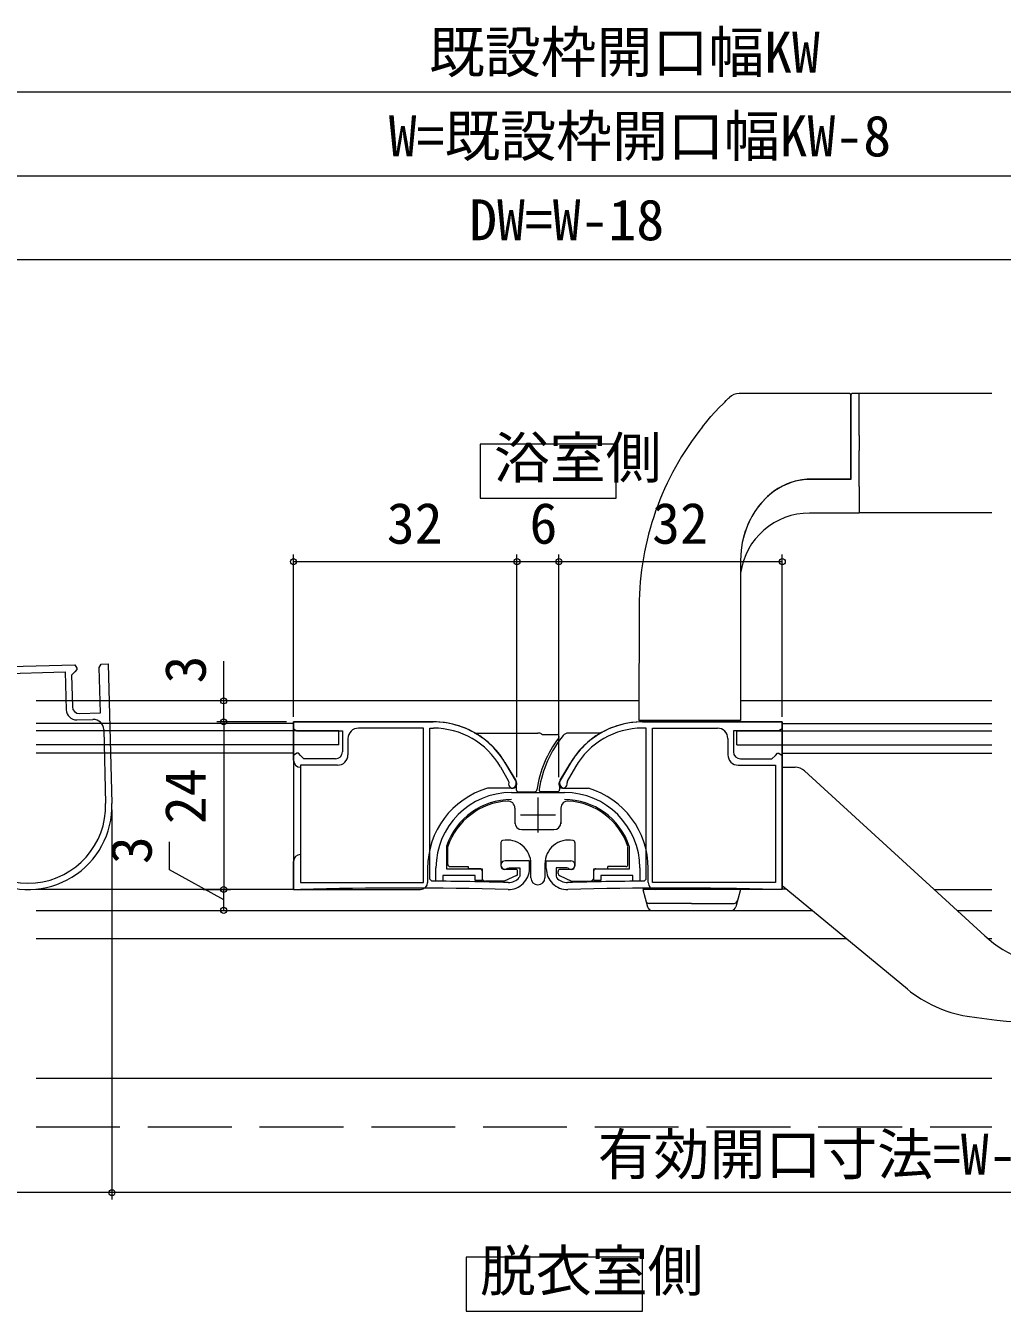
# Model space of a CAD drawing. Units: millimetres, scale not verified. Extents: x -1682 to -692, y -1188 to 424.
# Drawn here: x -1094.7 to -954.9, y -1067.1 to -883 of the extents above; entities that cross this region are included whole.
import ezdxf
from ezdxf.enums import TextEntityAlignment as Align

# ---------------------------------------------------------------- set-up
doc = ezdxf.new("R2010")
doc.units = ezdxf.units.MM
doc.header["$LTSCALE"] = 4
doc.linetypes.add('DASHED3', pattern=[4, 3, -1])
for name, color, linetype, lineweight in [('0-1_USER1', 3, 'Continuous', 9), ('0-3_YKK_11', 7, 'Continuous', 9), ('0-4_YKK_11E', 4, 'Continuous', 9), ('0-5_YKK_12', 2, 'Continuous', 9), ('0-6_YKK_13', 4, 'Continuous', 9), ('0-7_YKK_D', 6, 'Continuous', 9), ('0-8_YSS_K', 3, 'Continuous', 9)]:
    doc.layers.add(name, color=color, linetype=linetype, lineweight=lineweight)
doc.styles.add('ＭＳ ゴシック', font='')
doc.styles.get('ＭＳ ゴシック').set_extended_font_data('MS Gothic')

msp = doc.modelspace()

# ---------------------------------------------------------------- linework, layer by layer
at = {"layer": '0-1_USER1'}
for p, q in [((-1010.158, -942.958), (-1029.628, -942.958)), ((-1029.628, -942.958), (-1029.628, -950.693)), ((-1010.158, -950.693), (-1010.158, -942.958)), ((-1029.628, -950.693), (-1010.158, -950.693)), ((-1006.416, -1059.385), (-1031.628, -1059.385)), ((-1031.628, -1059.385), (-1031.628, -1067.12)), ((-1006.416, -1067.12), (-1006.416, -1059.385)), ((-1031.628, -1067.12), (-1006.416, -1067.12))]:
    msp.add_line(p, q, dxfattribs=at)
at = {"layer": '0-3_YKK_11'}
for p, q in [((-1056.371, -982.72), (-1056.371, -983.72)), ((-1036.345, -982.72), (-1056.371, -982.72)), ((-1006.397, -982.72), (-986.371, -982.72)), ((-986.371, -982.72), (-986.371, -983.72)), ((-1056.371, -983.72), (-1055.871, -984.02)), ((-1055.871, -984.02), (-1049.371, -984.02)), ((-1049.371, -984.02), (-1049.371, -987.02)), ((-1037.771, -983.62), (-1047.071, -983.62)), ((-1037.771, -1005.72), (-1037.771, -983.62)), ((-1037.771, -1005.72), (-1037.771, -983.62)), ((-1036.871, -983.62), (-1036.345, -983.62)), ((-1036.871, -1005.234), (-1036.871, -983.62)), ((-1005.871, -983.62), (-1006.397, -983.62)), ((-1005.871, -1005.234), (-1005.871, -983.62)), ((-1004.971, -983.62), (-995.671, -983.62)), ((-1004.971, -1005.72), (-1004.971, -983.62)), ((-1004.971, -1005.72), (-1004.971, -983.62)), ((-993.371, -984.02), (-993.371, -987.02)), ((-986.871, -984.02), (-993.371, -984.02)), ((-986.371, -983.72), (-986.871, -984.02)), ((-1048.571, -985.12), (-1048.571, -987.42)), ((-994.171, -985.12), (-994.171, -987.42)), ((-1055.871, -987.22), (-1056.371, -987.52)), ((-1056.371, -987.52), (-1056.371, -1006.72)), ((-1055.671, -987.22), (-1055.871, -987.22)), ((-1055.371, -987.52), (-1055.671, -987.22)), ((-1054.871, -988.02), (-1055.371, -987.52)), ((-1050.371, -988.02), (-1054.871, -988.02)), ((-992.371, -988.02), (-987.871, -988.02)), ((-987.871, -988.02), (-987.371, -987.52)), ((-987.371, -987.52), (-987.071, -987.22)), ((-987.071, -987.22), (-986.871, -987.22)), ((-986.871, -987.22), (-986.371, -987.52)), ((-986.371, -987.52), (-986.371, -1006.72)), ((-1055.371, -988.92), (-1055.371, -1005.72)), ((-1050.071, -988.92), (-1055.371, -988.92)), ((-1026.732, -989.17), (-1025.566, -991.189)), ((-1024.451, -991.32), (-1025.952, -988.72)), ((-1018.291, -991.32), (-1016.79, -988.72)), ((-1016.01, -989.17), (-1017.176, -991.189)), ((-992.671, -988.92), (-987.371, -988.92)), ((-987.371, -988.92), (-987.371, -1005.72)), ((-1025.566, -991.189), (-1025.541, -991.433)), ((-1017.176, -991.189), (-1017.201, -991.433)), ((-1025.171, -992.842), (-1017.571, -992.842)), ((-1021.371, -993.542), (-1021.371, -998.542)), ((-1023.871, -996.042), (-1018.871, -996.042)), ((-1034.455, -1000.504), (-1034.471, -1000.6)), ((-1034.471, -1000.6), (-1034.471, -1003.742)), ((-1008.271, -1000.6), (-1008.287, -1000.504)), ((-1008.271, -1003.742), (-1008.271, -1000.6)), ((-1022.571, -1002.62), (-1026.071, -1002.62)), ((-1022.571, -1003.72), (-1022.571, -1002.62)), ((-1020.171, -1002.62), (-1016.671, -1002.62)), ((-1020.171, -1003.72), (-1020.171, -1002.62)), ((-1035.971, -1005.542), (-1035.971, -1003.642)), ((-1034.971, -1004.742), (-1034.971, -1005.542)), ((-1030.371, -1004.742), (-1034.971, -1004.742)), ((-1034.471, -1003.742), (-1029.371, -1003.742)), ((-1030.371, -1005.442), (-1030.371, -1004.742)), ((-1029.371, -1003.742), (-1029.371, -1005.442)), ((-1025.694, -1003.687), (-1025.505, -1003.62)), ((-1025.505, -1003.62), (-1023.971, -1003.62)), ((-1023.971, -1004.816), (-1024.042, -1005.009)), ((-1023.971, -1003.62), (-1023.971, -1004.816)), ((-1018.771, -1003.62), (-1018.771, -1004.816)), ((-1017.237, -1003.62), (-1018.771, -1003.62)), ((-1018.771, -1004.816), (-1018.7, -1005.009)), ((-1017.048, -1003.687), (-1017.237, -1003.62)), ((-1013.371, -1003.742), (-1008.271, -1003.742)), ((-1013.371, -1005.442), (-1013.371, -1003.742)), ((-1012.371, -1004.742), (-1012.371, -1005.442)), ((-1007.771, -1004.742), (-1012.371, -1004.742)), ((-1007.771, -1005.542), (-1007.771, -1004.742)), ((-1006.771, -1003.642), (-1006.771, -1005.542)), ((-1056.371, -1006.72), (-1055.375, -1006.72)), ((-1055.375, -1006.72), (-1055.367, -1006.72)), ((-1055.371, -1005.72), (-1037.771, -1005.72)), ((-1036.573, -1005.534), (-1036.871, -1005.234)), ((-1034.971, -1005.542), (-1035.971, -1005.542)), ((-1029.371, -1005.442), (-1030.371, -1005.442)), ((-1012.371, -1005.442), (-1013.371, -1005.442)), ((-1006.771, -1005.542), (-1007.771, -1005.542)), ((-1006.169, -1005.534), (-1005.871, -1005.234)), ((-987.371, -1005.72), (-1004.971, -1005.72)), ((-987.367, -1006.72), (-987.375, -1006.72)), ((-986.371, -1006.72), (-987.367, -1006.72))]:
    msp.add_line(p, q, dxfattribs=at)
for centre, radius, start, end in [((-1036.345, -994.72), 12, 29.99998, 90), ((-1006.397, -994.72), 12, 89.99998, 150), ((-1047.071, -985.12), 1.5, 90, 179.99998), ((-1036.345, -994.72), 11.1, 29.99998, 90), ((-1006.397, -994.72), 11.1, 89.99998, 150), ((-995.671, -985.12), 1.5, 0, 89.99998), ((-1050.371, -987.02), 1, 270, 359.99998), ((-1050.071, -987.42), 1.5, 270, 359.99998), ((-992.671, -987.42), 1.5, 180, 269.99998), ((-992.371, -987.02), 1, 180, 269.99998), ((-1024.971, -991.62), 0.6, 161.81033, 30), ((-1017.771, -991.62), 0.6, 149.99998, 18.18965), ((-1025.171, -1003.642), 10.8, 90, 179.99998), ((-1025.171, -1003.642), 9.8, 90, 161.32826), ((-1017.571, -1003.642), 10.8, 0, 89.99998), ((-1017.571, -1003.642), 9.8, 18.67172, 89.99998), ((-1026.071, -1003.22), 0.6, 90.00002, 308.94243), ((-1016.671, -1003.22), 0.6, 231.05756, 89.99997), ((-1025.571, -1003.72), 3, 268.46402, 359.99998), ((-1025.571, -1003.72), 2, 268.46399, 319.88083), ((-1017.171, -1003.72), 3, 180, 271.53596), ((-1017.171, -1003.72), 2, 220.11916, 271.536), ((-1040.491, -1560.145), 553.625, 88.46402, 91.5397), ((-1040.491, -1560.16), 554.64, 88.46404, 89.59523), ((-1002.251, -1560.16), 554.64, 90.40475, 91.53595), ((-1002.251, -1560.145), 553.625, 88.46028, 91.53596)]:
    msp.add_arc(centre, radius, start, end, dxfattribs=at)
at = {"layer": '0-4_YKK_11E', "color": 7}
for p, q in [((-1106.889, -975.041), (-1087.696, -974.539)), ((-1105.864, -976.015), (-1089.069, -975.575)), ((-1089.069, -975.575), (-1088.928, -980.973)), ((-1087.67, -975.538), (-1088.157, -976.051)), ((-1087.696, -974.539), (-1087.383, -975.031)), ((-1087.378, -975.23), (-1087.67, -975.538)), ((-1087.383, -975.031), (-1087.378, -975.23)), ((-1084.184, -974.947), (-1083.897, -974.439)), ((-1084.014, -981.445), (-1084.184, -974.947)), ((-1083.897, -974.439), (-1082.898, -974.413)), ((-1082.898, -974.413), (-1082.374, -994.406)), ((-1088.157, -976.051), (-1088.039, -980.55)), ((-1087.389, -982.433), (-1085.09, -982.373)), ((-1087.013, -981.523), (-1084.014, -981.445)), ((-1083.551, -983.833), (-1083.274, -994.43))]:
    msp.add_line(p, q, dxfattribs=at)
for centre, radius, start, end in [((-1087.429, -980.934), 1.5, 181.5, 271.49997), ((-1087.039, -980.523), 1, 181.5, 271.49997), ((-1085.051, -983.873), 1.5, 1.5, 91.49997), ((-1094.37, -994.72), 12, 181.49997, 1.5), ((-1094.37, -994.72), 11.1, 189.26704, 1.49998)]:
    msp.add_arc(centre, radius, start, end, dxfattribs=at)
at = {"layer": '0-5_YKK_12'}
for p, q in [((-956.371, -935.72), (-975.359, -935.72)), ((-975.359, -952.72), (-956.371, -952.72)), ((-1006.913, -979.724), (-1093.22, -979.724)), ((-956.371, -979.724), (-992.36, -979.724)), ((-1093.22, -982.92), (-1056.371, -982.92)), ((-1056.371, -983.02), (-1056.371, -1006.72)), ((-956.371, -983.02), (-986.371, -983.02)), ((-986.371, -983.02), (-986.371, -1006.72)), ((-1056.371, -987.22), (-1093.22, -987.22)), ((-986.371, -987.22), (-956.371, -987.22)), ((-1056.371, -1006.72), (-1093.22, -1006.72)), ((-986.371, -1006.62), (-985.886, -1006.62)), ((-964.637, -1006.72), (-956.371, -1006.72)), ((-1093.22, -1009.72), (-982.125, -1009.72)), ((-961.355, -1009.72), (-956.371, -1009.72)), ((-1093.22, -1013.72), (-977.273, -1013.72)), ((-956.968, -1013.72), (-956.371, -1013.72)), ((-1093.22, -1033.72), (-956.371, -1033.72))]:
    msp.add_line(p, q, dxfattribs=at)
at = {"layer": '0-6_YKK_13'}
for p, q in [((-976.759, -935.72), (-992.573, -935.72)), ((-976.559, -941.7), (-976.559, -935.92)), ((-976.559, -935.92), (-976.559, -941.72)), ((-976.559, -943.723), (-976.559, -941.7)), ((-975.359, -941.72), (-975.359, -943.86)), ((-976.618, -947.973), (-982.079, -947.973)), ((-975.359, -949.014), (-975.359, -952.82)), ((-975.359, -952.82), (-982.459, -952.82)), ((-991.551, -955.107), (-991.671, -955.425)), ((-992.099, -957.021), (-992.276, -958.118)), ((-991.835, -955.951), (-992.099, -957.021)), ((-991.671, -955.425), (-991.835, -955.951)), ((-992.276, -958.118), (-992.364, -959.616)), ((-992.364, -959.616), (-992.363, -960.016)), ((-992.364, -959.616), (-992.364, -959.616)), ((-992.363, -959.616), (-992.362, -967.221)), ((-992.363, -959.616), (-992.362, -967.222)), ((-992.363, -960.016), (-992.363, -961.616)), ((-992.363, -961.616), (-992.362, -967.214)), ((-1006.866, -966.169), (-1006.923, -982.52)), ((-992.362, -967.214), (-992.362, -968.016)), ((-992.362, -968.016), (-992.36, -982.52)), ((-1056.371, -982.72), (-1036.374, -982.72)), ((-1056.371, -988.218), (-1056.371, -982.72)), ((-992.36, -982.52), (-1006.923, -982.52)), ((-1005.059, -982.72), (-1006.37, -982.72)), ((-986.371, -982.72), (-1006.37, -982.72)), ((-1005.059, -982.72), (-1005.059, -982.52)), ((-1005.059, -982.72), (-1005.059, -982.52)), ((-986.371, -982.72), (-1005.059, -982.72)), ((-992.633, -982.72), (-992.631, -982.52)), ((-992.633, -982.72), (-992.631, -982.52)), ((-986.371, -1006.72), (-986.371, -982.72)), ((-1049.871, -984.02), (-1093.22, -984.02)), ((-1049.871, -986.02), (-1049.871, -984.02)), ((-1030.387, -984.32), (-1021.364, -984.32)), ((-1020.745, -984.527), (-1018.624, -984.527)), ((-1012.356, -984.32), (-1016.996, -984.32)), ((-992.871, -984.02), (-956.371, -984.02)), ((-992.871, -986.02), (-992.871, -984.02)), ((-1049.871, -986.02), (-1093.22, -986.02)), ((-992.871, -986.02), (-956.371, -986.02)), ((-1026.086, -988.544), (-1024.547, -991.105)), ((-1024.57, -991.088), (-1026.035, -988.611)), ((-1016.656, -988.544), (-1018.195, -991.105)), ((-1018.163, -991.088), (-1016.698, -988.611)), ((-986.371, -989.22), (-984.554, -989.22)), ((-986.371, -1005.035), (-986.371, -989.22)), ((-983.204, -989.744), (-957.371, -1013.363)), ((-1024.476, -991.363), (-1024.476, -992.424)), ((-1018.266, -991.363), (-1018.266, -992.424)), ((-1025.216, -992.22), (-1028.604, -992.22)), ((-1024.176, -992.724), (-1021.809, -992.724)), ((-1018.576, -992.724), (-1020.896, -992.724)), ((-1017.518, -992.22), (-1014.144, -992.22)), ((-1024.671, -995.056), (-1024.671, -997.342)), ((-1018.071, -995.056), (-1018.071, -997.342)), ((-1023.671, -998.142), (-1019.071, -998.142)), ((-1034.271, -1003.141), (-1034.271, -1000.584)), ((-1026.671, -1000.001), (-1026.671, -1003.342)), ((-1016.071, -1000.001), (-1016.071, -1003.342)), ((-1008.471, -1003.141), (-1008.471, -1000.6)), ((-1056.371, -1006.719), (-1056.371, -1002.72)), ((-1022.371, -1005.042), (-1022.371, -1003.042)), ((-1020.371, -1003.042), (-1020.371, -1005.042)), ((-1037.171, -1003.729), (-1037.171, -1005.719)), ((-1033.971, -1003.441), (-1031.371, -1003.441)), ((-1031.371, -1003.441), (-1031.371, -1003.741)), ((-1029.671, -1003.741), (-1031.371, -1003.741)), ((-1029.371, -1004.041), (-1029.371, -1005.042)), ((-1024.444, -1004.723), (-1026.199, -1005.542)), ((-1024.571, -1003.842), (-1026.171, -1003.842)), ((-1024.271, -1004.451), (-1024.271, -1004.142)), ((-1018.471, -1004.451), (-1018.471, -1004.142)), ((-1018.298, -1004.723), (-1016.543, -1005.542)), ((-1016.571, -1003.842), (-1018.171, -1003.842)), ((-1013.371, -1005.042), (-1013.371, -1004.041)), ((-1008.771, -1003.441), (-1011.371, -1003.441)), ((-1005.572, -1005.72), (-1005.572, -1003.72)), ((-986.371, -1006.103), (-986.371, -1005.035)), ((-1056.371, -1006.719), (-1038.171, -1006.719)), ((-1026.199, -1005.542), (-1028.871, -1005.542)), ((-1016.543, -1005.542), (-1013.871, -1005.542)), ((-1006.359, -1006.72), (-1005.695, -1009.199)), ((-986.371, -1006.72), (-1004.57, -1006.72)), ((-992.359, -1006.72), (-993.023, -1009.199)), ((-986.371, -1006.22), (-986.371, -1006.103)), ((-968.462, -1020.983), (-986.371, -1006.22)), ((-999.359, -1008.72), (-1005.44, -1008.72)), ((-999.359, -1008.72), (-993.279, -1008.72)), ((-1005.019, -1009.717), (-993.7, -1009.717))]:
    msp.add_line(p, q, dxfattribs=at)
for points in [[(-997.799, -940.457), (-997.196, -939.721), (-996.586, -939.01), (-995.405, -937.719), (-994.864, -937.164), (-994.621, -936.92), (-994.401, -936.703), (-994.215, -936.523), (-994.071, -936.385), (-993.949, -936.269)], [(-975.359, -941.72), (-975.359, -935.72), (-976.359, -935.72)], [(-976.559, -941.72), (-976.559, -943.86), (-976.559, -945.029), (-976.559, -945.599), (-976.559, -946.148), (-976.559, -947.171), (-976.559, -948.003)], [(-976.559, -947.914), (-976.559, -947.021), (-976.559, -946), (-976.559, -945.454), (-976.559, -944.885), (-976.559, -943.723)], [(-975.359, -949.014), (-975.359, -948.897), (-975.359, -948.773), (-975.359, -948.642), (-975.359, -948.505), (-975.359, -948.362), (-975.359, -948.212), (-975.359, -948.056), (-975.359, -947.471), (-975.359, -946.825), (-975.359, -946.13), (-975.359, -945.396), (-975.359, -945.017), (-975.359, -944.635), (-975.359, -944.249), (-975.359, -943.86)], [(-976.618, -947.973), (-979.019, -947.973), (-980.842, -947.973), (-982.08, -947.973), (-982.799, -947.99), (-983.556, -948.067), (-984.29, -948.204), (-985.007, -948.399), (-985.7, -948.65), (-986.362, -948.955), (-986.99, -949.31), (-987.613, -949.727), (-988.212, -950.199), (-988.785, -950.724), (-989.327, -951.301), (-989.833, -951.925), (-990.303, -952.594), (-990.744, -953.322), (-991.136, -954.084), (-991.359, -954.602)], [(-976.759, -948.003), (-982.459, -948.003), (-982.758, -948.008), (-983.055, -948.024), (-983.351, -948.052), (-983.647, -948.09), (-983.942, -948.139), (-984.235, -948.2), (-984.528, -948.271), (-984.821, -948.353), (-985.112, -948.446), (-986.322, -948.958), (-987.471, -949.654), (-988.472, -950.457), (-989.406, -951.411), (-989.809, -951.894)], [(-976.559, -948.003), (-976.618, -948.003), (-976.759, -948.003)], [(-976.559, -947.914), (-976.566, -947.946), (-976.585, -947.965), (-976.618, -947.971)], [(-990.952, -953.725), (-991.298, -954.472), (-991.61, -955.282), (-991.871, -956.126), (-991.883, -956.175), (-991.906, -956.272)], [(-1013.071, -1003.741), (-1011.371, -1003.741), (-1011.371, -1003.441)], [(-992.359, -1006.72), (-999.359, -1006.72), (-1006.359, -1006.72)]]:
    msp.add_lwpolyline(points, dxfattribs=at)
for centre, radius, start, end in [((-992.573, -937.72), 2, 90, 133.47243), ((-976.759, -935.92), 0.2, 0, 90), ((-976.359, -935.92), 0.2, 90, 180), ((-965.466, -966.313), 41.4, 141.35178, 179.79999), ((-982.459, -962.82), 10, 90, 172.04437), ((-1036.374, -994.72), 12, 53.8782, 90), ((-1006.37, -994.72), 12, 90, 126.12178), ((-1036.373, -994.723), 12, 30.99515, 60.10335), ((-1021.364, -985.32), 1, 58.74077, 90), ((-1005.567, -994.723), 15.8, 140.55438, 171.46931), ((-1027.072, -994.723), 12, 58.17847, 58.74077), ((-1018.624, -984.827), 0.3, 322.6172, 90), ((-1016.996, -985.32), 1, 90, 140.55438), ((-1006.37, -994.723), 12, 119.89664, 149.00484), ((-1005.672, -994.723), 16, 142.6172, 171.89088), ((-1055.371, -988.218), 1, 180, 270), ((-1036.364, -994.72), 12, 30.60191, 38.44872), ((-1006.37, -994.72), 12, 141.55127, 149.39807), ((-984.554, -991.22), 2, 47.56377, 90), ((-1025.216, -991.47), 0.75, 270, 30.60191), ((-1024.976, -991.363), 0.5, 0, 30.99515), ((-1017.518, -991.47), 0.75, 149.39807, 270), ((-1017.766, -991.363), 0.5, 149.00484, 180), ((-1025.171, -1003.719), 12, 106.62207, 180), ((-1024.176, -992.424), 0.3, 180, 270), ((-1021.809, -992.424), 0.3, 270, 351.89088), ((-1020.896, -992.424), 0.3, 171.46931, 270), ((-1018.566, -992.424), 0.3, 270, 0), ((-1017.572, -1003.72), 12, 0, 73.40215), ((-1025.171, -1003.642), 9.6, 93.33269, 161.42603), ((-1025.671, -995.056), 1, 0, 93.33269), ((-1017.071, -995.056), 1, 86.6673, 180), ((-1017.571, -1003.642), 9.6, 18.57394, 86.6673), ((-1023.671, -997.142), 1, 180, 270), ((-1019.071, -997.142), 1, 270, 0), ((-1026.371, -1000.001), 0.3, 101.15993, 180), ((-1025.771, -1003.042), 3.4, 0, 101.15993), ((-1016.971, -1003.042), 3.4, 78.84006, 180), ((-1016.371, -1000.001), 0.3, 0, 78.84006), ((-1055.371, -1002.72), 1, 90, 180), ((-1033.971, -1003.141), 0.3, 180, 269.99971), ((-1008.771, -1003.141), 0.3, 270.00027, 0), ((-1029.671, -1004.041), 0.3, 0, 89.99971), ((-1028.871, -1005.042), 0.5, 180, 270), ((-1026.171, -1003.342), 0.5, 180, 270), ((-1024.571, -1004.142), 0.3, 0, 90), ((-1024.571, -1004.451), 0.3, 295.01689, 0), ((-1021.371, -1005.042), 1, 180, 0), ((-1018.171, -1004.142), 0.3, 90, 180), ((-1018.171, -1004.451), 0.3, 180, 244.98309), ((-1016.571, -1003.342), 0.5, 270, 0), ((-1013.871, -1005.042), 0.5, 270, 0), ((-1013.071, -1004.041), 0.3, 90.00027, 180), ((-1038.171, -1005.719), 1, 270, 0), ((-1004.57, -1005.72), 1, 180, 270), ((-1005.44, -1008.22), 0.5, 195, 270), ((-993.279, -1008.22), 0.5, 270, 345), ((-1005.019, -1009.017), 0.7, 195, 270), ((-993.7, -1009.017), 0.7, 270, 345), ((-945.697, -1000.595), 17.3, 227.56377, 270), ((-957.013, -1007.094), 18, 230.5, 260.71156), ((-948.071, -952.42), 73.4, 260.71156, 278.53139)]:
    msp.add_arc(centre, radius, start, end, dxfattribs=at)
at = {"layer": '0-7_YKK_D'}
for p, q in [((-1157.371, -892.517), (-885.373, -892.515)), ((-1153.371, -904.517), (-889.373, -904.515)), ((-1144.37, -916.521), (-898.372, -916.521)), ((-1056.371, -982.02), (-1056.371, -958.771)), ((-1024.371, -990.62), (-1024.371, -958.771)), ((-1024.371, -990.62), (-1024.371, -958.771)), ((-1018.371, -990.62), (-1018.371, -958.771)), ((-1018.371, -990.62), (-1018.371, -958.771)), ((-986.371, -982.02), (-986.371, -958.771)), ((-1056.371, -959.771), (-1024.371, -959.771)), ((-1024.371, -959.771), (-1018.371, -959.771)), ((-1018.371, -959.771), (-986.371, -959.771)), ((-1066.371, -979.72), (-1066.371, -974.02)), ((-1066.371, -982.72), (-1066.371, -979.72)), ((-1057.371, -982.72), (-1067.371, -982.72)), ((-1057.371, -982.72), (-1067.371, -982.72)), ((-1066.371, -982.72), (-1066.371, -1006.72)), ((-1082.374, -995.306), (-1082.374, -1051.134)), ((-1082.374, -995.306), (-1082.374, -1051.134)), ((-1074.119, -1003.888), (-1074.119, -999.888)), ((-1066.371, -1008.218), (-1074.119, -1003.888)), ((-1069.308, -1006.72), (-1065.371, -1006.72)), ((-1069.308, -1006.72), (-1065.371, -1006.72)), ((-1066.371, -1009.716), (-1066.371, -1006.72)), ((-1070.654, -1009.716), (-1065.371, -1009.716)), ((-1082.374, -1050.134), (-1139.37, -1050.134)), ((-903.372, -1050.134), (-1082.374, -1050.134))]:
    msp.add_line(p, q, dxfattribs=at)
for centre in [(-1056.371, -959.771), (-1024.371, -959.771), (-1024.371, -959.771), (-1018.371, -959.771), (-1018.371, -959.771), (-986.371, -959.771), (-1066.371, -979.72), (-1066.371, -982.72), (-1066.371, -982.72), (-1066.371, -1006.72), (-1066.371, -1006.72), (-1066.371, -1009.716), (-1082.374, -1050.134), (-1082.374, -1050.134)]:
    msp.add_circle(centre, 0.425, dxfattribs=at)
at = {"layer": '0-8_YSS_K', "linetype": 'DASHED3'}
msp.add_line((-1093.22, -1040.72), (-956.371, -1040.72), dxfattribs=at)

# ---------------------------------------------------------------- texts
at = {"layer": '0-1_USER1', "color": 4, "style": 'ＭＳ ゴシック'}
for s, p in [('浴室側', (-1027.666, -949.588)), ('脱衣室側', (-1029.666, -1066.015))]:
    msp.add_text(s, height=5.865, dxfattribs=at).set_placement(p, align=Align.BOTTOM_LEFT)
at = {"layer": '0-7_YKK_D', "color": 4, "style": 'ＭＳ ゴシック'}
for s, rotation, p in [('既設枠開口幅KW', 0.001, (-1036.972, -891.516)), ('W=既設枠開口幅KW-8', 0.001, (-1042.732, -903.516)), ('3', 90, (-1067.171, -977.22)), ('24', 90, (-1067.171, -997.36)), ('3', 90, (-1074.919, -1003.088))]:
    msp.add_text(s, height=5.865, rotation=rotation, dxfattribs=at).set_placement(p, align=Align.BOTTOM_LEFT)
for s, p in [('DW=W-18', (-1031.211, -915.521)), ('32', (-1043.011, -958.971)), ('6', (-1022.571, -958.971)), ('32', (-1005.011, -958.971)), ('有効開口寸法=W-99', (-1012.793, -1049.334))]:
    msp.add_text(s, height=5.865, dxfattribs=at).set_placement(p, align=Align.BOTTOM_LEFT)

doc.saveas('drawing.dxf')
